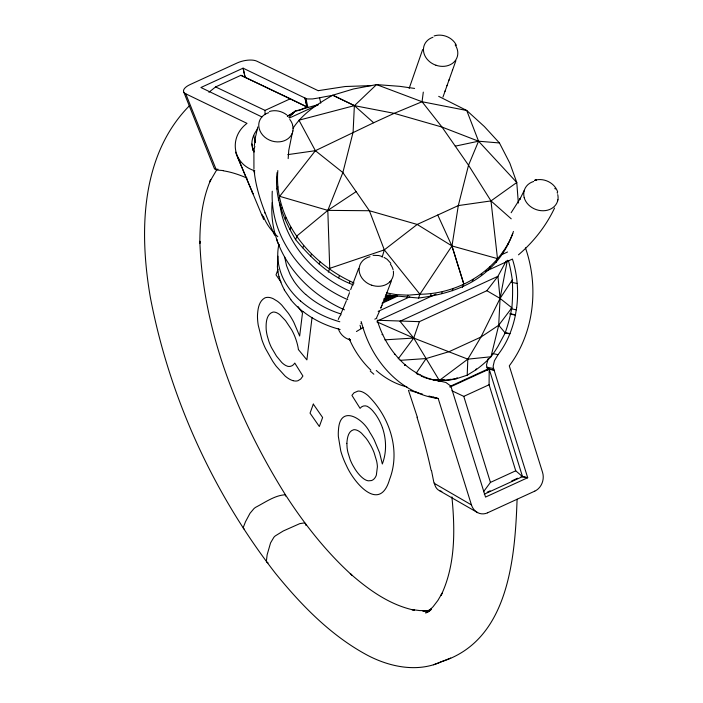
<?xml version="1.0" encoding="UTF-8"?>
<svg xmlns="http://www.w3.org/2000/svg" width="703" height="703" viewBox="0 0 703 703"><rect width="100%" height="100%" fill="white"/><g stroke="black" fill="none" stroke-linecap="round" stroke-linejoin="round"><path stroke-width="1.05" d="M484.262 494.191L522.514 476.634L515.738 470.799L489.086 384.761L489.191 369.093L449.955 387.098M264.987 114.633L265.04 110.389L290.339 98.772L307.009 106.953L304.997 98.033L306.983 106.935L300.146 110.099M288.168 158.623L288.766 150.372L292.176 133.535M517.092 499.227C515.009 558.112 508.779 640.398 441.651 661.637C417.837 672.78 390.051 667.103 367.616 655.345C330.937 635.723 301.402 605.283 275.435 573.305C212.983 492.882 169.485 397.362 150.345 297.343C139.185 232.693 140.301 155.802 189.169 106.004M428.505 378.82A64.483 46.714 -21.7 0 0 439.331 380.481A61.917 38.876 -36.1 0 0 456.853 378.601L467.205 375.182L467.811 359.154L480.94 337.062L500.079 298.415L512.302 279.952A89.712 44.72 85.6 0 0 508.506 260.795M414.594 88.429L399.708 86.328L376.536 84.597L354.453 105.661L373.636 122.761L394.198 113.341L422.055 101.733L466.739 110.485L484.385 126.566L499.438 142.964L509.86 163.228L516.775 182.499L518.348 203.07M467.205 375.182L475.922 369.831A61.917 32.426 -51.1 0 0 490.966 356.764L498.708 325.243L500.079 298.415L507.373 260.259M353.389 284.882C329.707 276.297 311.587 258.555 295.629 239.679C283.704 219.433 274.038 196.541 277.096 172.551M253.897 150.837L253.941 168.746M354.066 283.01C310.7 263.748 273.722 220.285 277.826 170.557M285.506 496.063L285.444 494.807C237.992 418.724 202.824 331.79 199.845 241.278L199.854 243.379C199.837 221.77 202.033 199.661 210.777 179.678L209.573 182.059L216.963 169.458M312.035 317.545L306.886 359.892L298.406 349.567M511.239 218.835L490.984 200.917L468.532 165.231L442.002 127.067L422.055 101.733L423.294 92.111M516.643 307.633L515.404 315.12A91.926 79.782 -78.7 0 1 510.65 331.746L509.833 333.89A78.042 67.734 -78.7 0 1 498.058 354.646L494.429 360.744L493.198 365.982A7.979 6.933 -78.7 0 0 493.585 368.548L527.698 477.715L485.527 497.074L451.414 387.898A7.979 6.925 -78.7 0 0 450.333 385.701L445.887 382.467L435.306 380.033M277.887 256.208L277.386 266.938M254.301 145.837L255.602 136.646M385.639 294.979L418.531 298.046L419.919 294.232L451.906 245.988L437.758 215.03L458.303 205.584L490.984 200.917L516.775 182.499L478.55 141.206L466.739 110.485L438.698 96.355M278.819 244.714C275.761 258.941 279.442 274.082 287.474 286.059A63.437 47.286 30.1 0 0 300.524 301.042M557.611 201.067L557.936 199.749M557.918 199.837L557.927 199.793A17.461 14.578 20 0 0 557.734 194.626M255.743 135.987L257.773 126.935M254.846 146.47L254.591 147.375A73.824 18.181 -50.1 0 0 253.994 150.635M382.151 257.245L384.313 249.873L417.195 224.45L437.758 215.03M418.531 298.046C444.182 294.698 470.105 287.448 489.218 269.038C500.545 259.082 508.594 245.637 513.445 231.428M376.817 321.825L413.707 338.055L467.811 359.154L490.975 356.773A64.483 28.436 -64.6 0 0 497.873 346.544L505.193 332.958L507.338 326.333A73.824 29.57 -76 0 0 510.606 313.846L511.872 307.809A83.429 35.229 -86.3 0 0 512.285 279.961M409.164 88.411L422.661 49.544M398.206 358.838L413.707 338.055L419.392 321.666L486.871 290.708L497.917 276.323L506.222 261.006M446.976 85.766L449.094 79.79M444.999 91.337L447.161 85.239M442.969 97.058L445.184 90.819M452.372 70.572L455.878 60.722M448.901 80.327L452.574 70.01M276.71 178.474L277.316 176.796M277.017 189.019L277.826 186.805M278.291 200.144L279.68 196.33L315.383 150.688L373.636 122.761M281.297 209.564L282.105 207.359M285.225 219.362L285.831 217.693M290.031 229.45L290.831 227.245M278.063 269.249L276.015 274.882L280.98 282.026M295.629 239.679L297.017 235.865L327.818 210.382L356.14 191.638L369.383 210.733L384.313 249.873L419.919 294.232C458.813 294.065 498.445 270.497 512.786 233.51M302.791 247.816L303.591 245.611M310.7 256.024L311.306 254.354M319.241 264.161L320.041 261.955M328.336 272.158L329.725 268.344L327.818 210.382L342.862 172.56L353.091 132.208L354.374 105.643L332.756 95.204C317.809 103.763 302.598 113.517 293.046 128.245M338.679 277.747L339.487 275.541M349.4 283.063L350.006 281.393M395.376 296.271L395.991 294.592L407.907 295.181L419.919 294.232M407.099 297.387L407.907 295.181M430.35 296.06L431.15 293.845M441.642 293.617L442.257 291.938M452.319 290.743L453.119 288.529M462.31 287.439L463.699 283.625L451.994 245.953L458.303 205.584L468.532 165.231L478.55 141.206L499.438 142.964M472.267 281.587L473.075 279.372M481.247 275.435L481.854 273.766M489.218 269.038L490.017 266.832M496.098 262.447L497.487 258.634L490.984 200.917M502.627 253.555L503.427 251.34M507.935 244.609L508.541 242.939M358.688 268.326L350.683 289.618M391.386 280.98L385.842 295.488M349.505 292.712L347.361 298.257M346.394 300.708L340.964 313.74M381.94 305.33L380.754 308.195L383.179 302.246M475.922 369.831L476.344 368.794M379.356 311.526L376.694 317.536M253.713 135.415L253.335 136.32A91.926 37.795 -12.6 0 0 251.911 143.816L253.388 150.767M488.207 358.548L486.564 364.655A7.979 6.933 -78.7 0 0 486.951 367.23L487.443 368.794L494.077 370.112L488.19 368.882L449.938 386.439M524.245 190.425L519.737 199.529L520.352 198.281L511.143 212.728M554.562 208.018C546.082 225.997 533.551 241.902 518.489 254.829M416.246 373.188L426.123 358.556L449.164 351.641L480.94 337.062L498.708 325.243L511.872 307.809L500.079 298.415L486.871 290.708M483.497 491.749L490.439 482.407L515.738 470.799M486.845 370.534L488.207 368.943M288.88 117.489L295.392 111.048L318.178 104.624M291.244 114.466L295.392 111.048L299.61 110.309M208.905 92.286L215.601 86.926L240.909 75.318L290.339 98.772M433.215 379.708A64.729 44.895 48.5 0 0 437.336 380.086L439.331 380.472L467.811 359.154M287.342 116.461L295.392 111.048M356.447 331.526L363.003 327.598L361.114 321.517M429.489 610.986L425.666 612.981L431.51 608.754L427.767 611.988L433.101 606.698L437.89 600.432L442.108 593.2L441.115 595.274C455.632 564.799 455.087 529.737 451.915 496.889M427.934 611.663L430.649 610.301M287.395 115.951L293.283 113.253M289.425 118.007L318.213 104.791M384.98 297.044L388.97 295.207M385.297 297.07L390.279 294.777M383.873 298.793L390.85 295.594M383.53 299.988L393.495 295.409M383.82 300.453L394.655 295.48M382.915 302.088L396.554 295.822M382.019 303.292L397.652 296.112M378.17 311.367L409.823 296.842M501.986 254.548L507.566 251.982M374.813 319.162L376.799 318.248M436.009 294.118L377.467 320.99A105.547 91.61 -78.7 0 0 382.757 334.663A101.232 87.857 -78.7 0 0 394.901 354.145L398.126 357.906A101.232 87.857 -78.7 0 0 405.64 365.235L404.577 365.015M485.624 271.349L512.417 259.055A102.743 89.176 -78.7 0 1 517.188 283.476A100.283 87.04 -78.7 0 1 516.652 307.642M451.95 390.78L463.778 396.378L489.086 384.761M487.188 492.179L490.132 490.826M511.705 480.931L517.593 478.225M487.592 512.786L534.746 491.151M433.558 664.801L450.702 658.043M437.336 380.059A60.054 47.637 33 0 0 454.63 378.785L455.28 378.522M456.607 378.021L457.266 377.775M329.725 268.344L384.313 249.873M535.563 180.179L536.512 179.994L534.491 180.381C543.647 177.428 554.632 182.727 557.672 191.928M360.797 323.371L361.623 323.178M385.543 296.815L388.697 296.095M269.442 111.496C275.33 109.615 281.903 111.162 286.745 114.888M434.111 35.941C442.556 33.296 452.547 37.321 456.432 45.361M455.254 146.154L478.55 141.206L442.002 127.067L394.198 113.341L354.374 105.643L298.968 120.195L315.383 150.688L342.862 172.56L356.14 191.638M319.329 90.494L345.182 86.522L371.333 85.608M319.048 90.546L318.503 90.661M333.046 95.371A78.042 32.092 -12.6 0 0 319.566 97.805L312.501 98.947L307.642 98.965A7.979 3.287 -12.6 0 1 305.902 98.464L243.08 68.165L200.909 87.515L261.876 116.926M318.231 90.713L256.85 61.187A14.526 5.976 -12.6 0 0 237.175 62.962L190.03 84.615A14.526 5.976 -12.6 0 0 185.75 93.824L216.348 169.994L222.965 170.548M430.684 610.09L422.916 611.285L430.508 610.125M287.782 154.634L315.383 150.688M454.621 378.768L456.862 378.583M400.165 360.34L426.123 358.556L439.331 380.472M384.796 339.848L413.707 338.055L426.123 358.556M373.047 255.33L378.653 255.514L382.151 256.49M427.556 610.555L419.867 610.591L411.8 609.563L414.375 610.186C389.84 605.019 368.847 589.94 350.314 573.71L351.799 575.045C325.99 551.627 304.329 524.007 285.444 494.807C275.189 495.061 264.811 502.592 255.514 507.381A7.338 2.144 -32.8 0 0 253.976 508.594L249.996 513.313L245.514 521.688L243.352 527.241L243.423 528.498L244.222 529.016M419.392 321.666L377.177 320.26M363.003 327.598C373.152 361.975 401.185 393.926 438.189 398.478L471.449 504.912A14.526 12.61 -78.7 0 0 487.601 512.812M386.404 292.861L395.991 294.592M435.016 379.963L434.12 379.796L434.858 379.945M511.74 282.386L517.188 283.476M511.028 308.758L516.336 309.812M510.026 313.731L515.492 314.821M509.956 314.03L515.404 315.12M504.613 332.554L509.912 333.609M504.534 332.835L509.833 333.89M492.46 353.53L498.058 354.646M381.966 334.496L382.766 334.663M486.951 367.23L493.585 368.548M394.365 354.04L394.901 354.145M404.541 365.121L405.077 365.226M405.341 365.279L405.877 365.384A91.926 79.782 -78.7 0 0 418.513 374.022L420.086 374.831M417.16 374.251L417.687 374.356M418.707 374.655L420.306 374.971A77.725 67.462 -78.7 0 0 440.755 381.123M521.064 476.397L527.698 477.715L521.512 476.423M268.071 562.883L266.885 562.277L266.402 560.959L267.14 554.79L270.558 542.901L273.889 537.259A7.338 3.058 -36.9 0 1 275.312 535.879L283.265 530.985L299.768 523.647L304.504 522.874L305.506 523.673L305.858 525.352M427.486 378.566L426.405 378.276M350.384 339.944L350.129 339.874A16.046 14.956 38.7 0 1 338.266 328.6M340.12 329.47C326.728 326.016 313.907 320.05 303.011 311.482M436.783 380.349L440.016 381.465M497.487 258.634L451.994 245.953L417.195 224.45L369.383 210.733L327.818 210.382L279.68 196.33M339.813 321.772C325.454 317.756 311.816 310.84 300.568 300.998M415.42 391.905L418.531 392.801M433.013 396.984L438.189 398.478M409.946 390.517L422.582 394.181M428.9 396.017L436.273 398.162M371.738 285.198L373.284 285.664A17.549 14.675 20 0 0 389.901 281.824M340.577 313.846C327.835 309.786 315.761 303.336 305.743 294.408M422.055 101.733L376.536 84.597L353.442 88.982L332.756 95.204L354.461 105.608M421.238 376.263L421.844 376.5M423.057 376.984L423.663 377.221M424.867 377.704L425.473 377.942M240.909 75.318L307.009 106.953M215.601 86.926L265.04 110.389M185.759 93.815L246.999 123.359C228.642 137.147 232.227 163.878 254.811 170.803M384.04 257.386L387.107 259.258L390.868 263.335M440.096 491.063L477.645 512.619M471.449 504.912L434.006 483.198L431.519 470.65M373.829 374.216L370.226 371.061M498.708 325.243L505.193 332.958M413.707 338.055L399.981 321.271L497.917 276.323L500.079 298.415M290.893 299.645L284.223 289.856M298.072 306.631L302.492 312.984L299.663 336.025L293.854 322.413A37.619 15.818 65.3 0 0 288.397 313.31L281.806 305.146A35.941 15.114 65.3 0 0 277.492 301.297L273.247 298.713A43.173 18.155 65.3 0 0 270.128 297.624L269.135 297.448A39.219 16.485 65.3 0 0 264.759 297.975C258.713 301.359 257.781 309.311 257.483 315.568A46.398 19.508 65.3 0 0 258.238 325.252L261.911 339.804A38.182 16.055 65.3 0 0 265.435 348.416L272.562 361.026A58.112 24.429 65.3 0 0 276.279 366.307L285.084 376.017A36.907 15.519 65.3 0 0 290.181 379.523A38.595 16.231 65.3 0 0 293.063 380.666M254.161 151.927A101.232 41.626 -12.6 0 1 253.563 150.767L252.72 148.667A101.232 41.626 -12.6 0 1 251.867 143.957M274.662 235.312C265.435 214.485 256.261 193.009 254.073 170.091M235.496 152.182L253.01 193.852L237.28 156.418M251.481 190.258L263.687 219.538M183.887 92.383L214.424 168.711M253.642 170.24L254.732 173.123M408.461 390.288L417.38 417.345M382.414 427.617C386.422 439.322 386.773 452.363 382.318 463.989L379.638 452.873L374.268 440.06A37.839 15.905 65.3 0 0 369.822 432.398C362.836 418.074 339.857 404.278 338.459 430.008A49.14 20.659 65.3 0 0 338.345 436.431L340.753 450.887A36.626 15.396 65.3 0 0 343.24 458.347A37.751 15.87 65.3 0 0 346.491 465.729C353.987 482.82 379.787 513.41 389.594 479.367C400.833 450.395 389.603 416.721 368.064 395.64A32.892 13.832 65.3 0 0 362.713 392.081A32.786 13.788 65.3 0 0 357.968 391.096L354.066 392.766L351.922 395.358L360.077 408.338C362.133 405.42 366.281 404.963 368.926 407.397A20.615 8.664 65.3 0 1 372.634 410.701L375.165 413.83A26.723 11.239 65.3 0 1 376.799 416.22A24.104 10.132 65.3 0 1 382.423 427.617M525.44 247.834C538.99 286.622 534.324 332.651 509.28 365.85L542.531 472.284A14.526 12.61 -78.7 0 1 534.755 491.169M451.906 245.988L463.699 283.625M489.191 369.093L522.514 476.634M463.778 396.378L490.439 482.407M360.033 325.234L360.692 327.475M360.841 327.985L361.061 328.758M262.535 216.093L262.193 214.714M278.942 276.71L277.913 271.797M245.224 77.62L243.08 68.165L245.11 77.251M319.566 97.805L320.761 103.165M305.902 98.464L307.932 107.559M255.374 142.595L253.739 135.292A77.725 31.96 -12.6 0 1 257.553 129.036M253.563 150.767L253.774 151.743M252.72 148.667L253.168 150.688M284.662 257.034L286.552 265.725L290.067 274.416A57.611 41.934 31.4 0 0 293.573 280.435M347.783 299.689A121.505 101.434 20 0 1 272.263 191.207M349.549 291.077A115.775 96.654 20 0 1 279.697 203.193M344.496 309.838A116.716 97.445 20 0 1 272.166 202.587M293.063 380.666A36.749 15.448 65.3 0 0 298.019 380.692L300.717 379.04L302.931 376.052L294.777 363.073C293.116 366.096 289.135 367.555 286.095 365.665A22.751 9.561 65.3 0 1 281.754 362.476L276.472 356.087L271.446 347.537A24.842 10.448 65.3 0 1 268.818 341.183L267.281 335.946A28.445 11.96 65.3 0 1 266.2 329.628C265.875 323.617 266.05 314.206 272.984 312.079A25.071 10.536 65.3 0 1 276.253 312.589A23.682 9.956 65.3 0 1 279.899 314.777L285.515 320.63L291.596 329.716A24.798 10.431 65.3 0 1 295.067 337.08A28.893 12.153 65.3 0 1 298.432 349.584M406.861 386.878A71.073 57.374 58.5 0 1 376.272 370.49M443.813 379.963A77.725 67.462 -78.7 0 1 433.259 379.673M450.834 379.26A77.725 67.462 -78.7 0 1 449.56 379.471M444.437 380.024A77.725 67.462 -78.7 0 1 436.686 380.024M370.859 370.112A71.214 52.795 56.5 0 1 349.11 338.477M417.002 417.231A245.637 78.666 68 0 1 431.106 470.333M441.836 491.45A15.018 11.09 -62 0 1 434.401 483.014M277.808 236.683A71.214 38.718 18.3 0 1 263.414 216.181M264.803 213.053A71.073 41.284 11.6 0 1 264.556 212.464M223.071 170.776A245.637 93.077 58.7 0 1 246.999 178.114M218.071 169.238A15.018 2.302 -16.6 0 1 214.714 169.028M369.998 256.736A17.549 14.675 20 0 0 362.686 260.751A17.505 14.605 19.7 0 0 359.242 271.428A17.566 14.675 19.9 0 0 365.701 281.973A17.47 14.596 20 0 0 371.729 285.216M393.39 271.2A17.505 14.605 19.7 0 1 389.875 281.815M390.385 264.187A17.566 14.675 19.9 0 1 393.1 269.75M338.31 319.426A16.046 14.956 38.7 0 1 341.113 314.54M350.103 339.672A5.923 1.336 -73.3 0 1 349.417 339.083M533.7 181.453A17.531 14.622 21.1 0 0 523.972 191.743A17.461 14.578 20 0 0 524.236 197.605M557.611 201.067A17.549 14.649 20.3 0 1 540.827 210.654A17.549 14.649 20.3 0 1 524.157 197.508M554.825 188.378A17.549 14.649 20.3 0 1 555.3 189.028M557.171 192.517A17.549 14.649 20.3 0 1 557.426 193.237M435.965 65.238A17.505 14.622 20.3 0 0 457.679 51.266A17.566 14.666 20.1 0 0 455.157 44.904M432.951 37.268A17.505 14.622 20.3 0 0 430.034 62.022A17.461 14.578 20 0 0 436.053 65.256M292.949 130.934A17.531 14.64 18.9 0 1 280.005 141.786A17.505 14.64 20.2 0 1 267.008 138.79A17.566 14.684 20 0 1 259.249 128.79A17.47 14.587 19.9 0 1 258.968 122.928L259.284 121.601A17.549 14.649 19.7 0 1 268.739 112.682M292.72 125.635A17.47 14.587 19.9 0 1 292.87 130.96M289.812 119.484A17.566 14.684 20 0 1 292.65 125.064M279.258 244.969A16.046 12.276 -2.2 0 1 276.877 239.363M305.673 294.469A59.808 43.744 31.2 0 1 293.485 280.462M302.923 311.578A62.91 46.881 30.2 0 1 290.77 299.698M284.39 289.821A63.121 46.758 30.4 0 1 279.1 276.718M277.966 271.797A71.425 53.648 28.6 0 1 277.43 266.947M346.869 443.356L347.097 447.767A25.765 10.835 65.3 0 0 347.95 452.504L350.164 459.621A22.039 9.271 65.3 0 0 352.748 465.219L355.287 469.472A25.624 10.773 65.3 0 0 364.049 479.024A24.921 10.483 65.3 0 0 368.39 480.826L371.439 480.571A36.828 15.484 65.3 0 0 376.342 475.149L377.406 466.722A25.238 10.615 65.3 0 0 376.641 461.115L374.084 452.618A24.57 10.334 65.3 0 0 370.876 445.711L368.231 441.326A32.039 13.471 65.3 0 0 365.982 438.162L361.579 433.259A22.751 9.561 65.3 0 0 358.091 430.754L357.414 430.429A25.071 10.545 65.3 0 0 355.437 429.797A24.394 10.255 65.3 0 0 353.618 429.744C348.029 431.273 347.194 438.452 346.869 443.356M313.318 404.12L310.041 413.136L319.338 426.51L322.615 417.494L313.318 404.12"/></g></svg>
